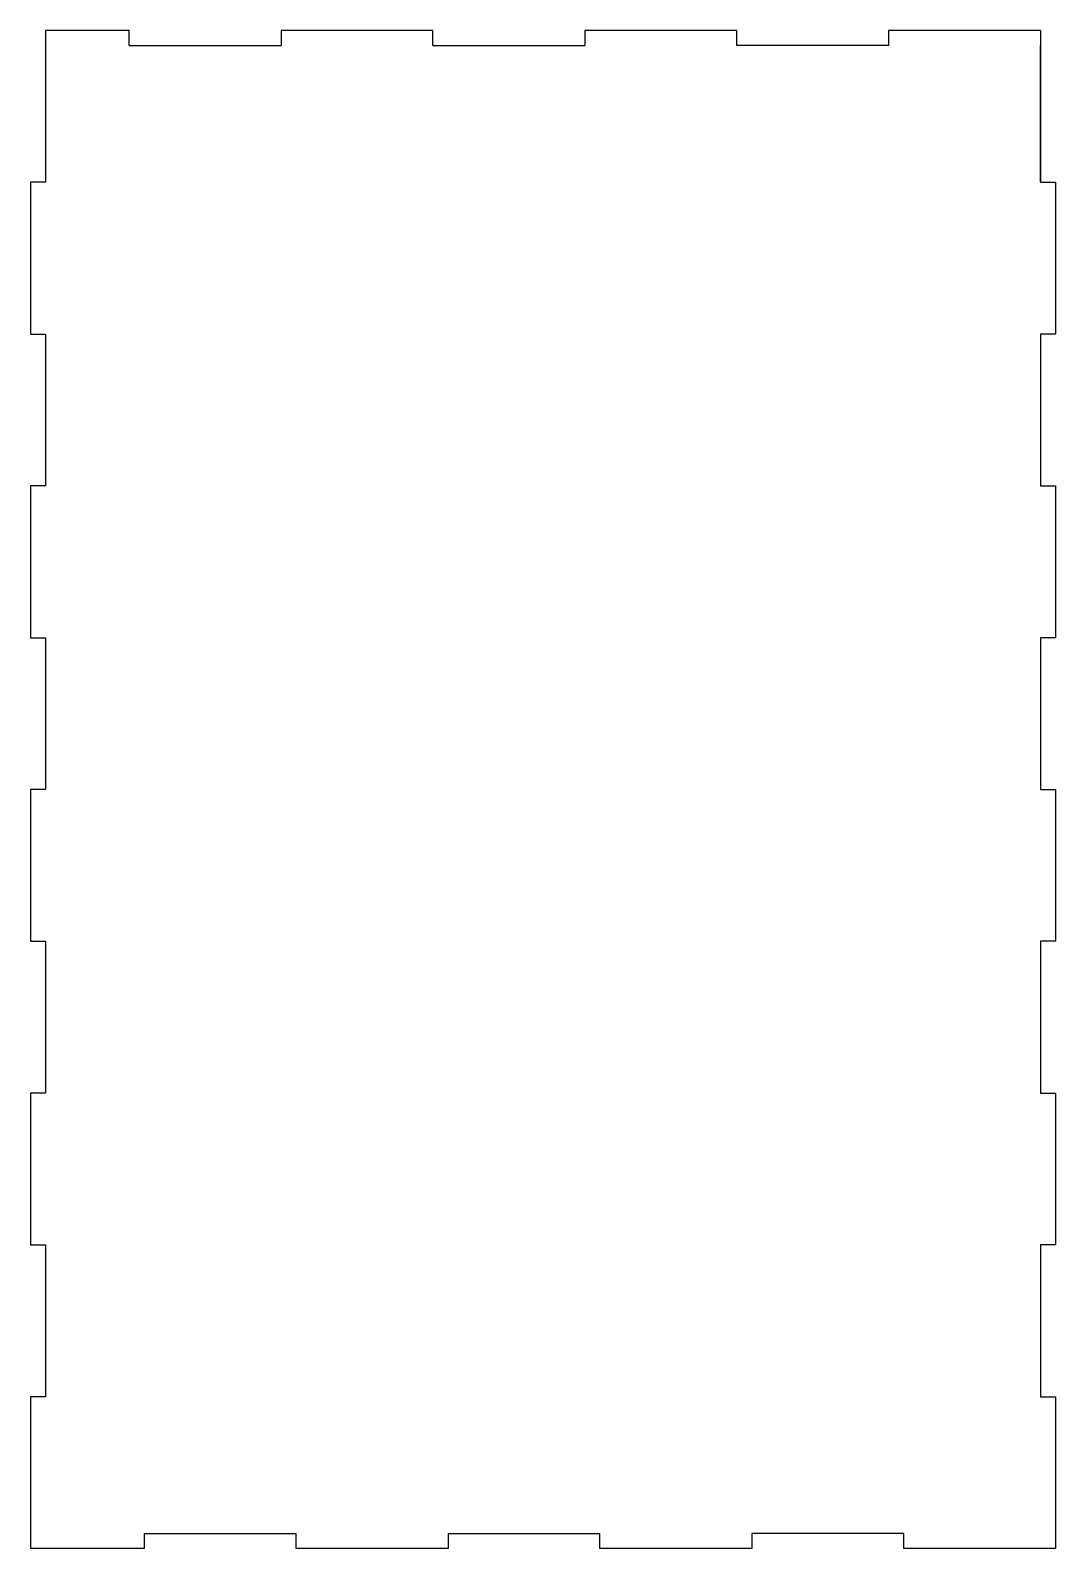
# Model space of a CAD drawing. Header units: millimetres. Extents: x 2149 to 2284, y 3052 to 3252.
import ezdxf

# ---------------------------------------------------------------- set-up
doc = ezdxf.new("R2010")
doc.units = ezdxf.units.MM

msp = doc.modelspace()

# ---------------------------------------------------------------- linework, layer by layer
for p, q in [((2162.09, 3251.81), (2151.09, 3251.81)), ((2151.09, 3251.81), (2151.09, 3231.81)), ((2162.09, 3249.81), (2162.09, 3251.81)), ((2202.09, 3251.81), (2182.09, 3251.81)), ((2182.09, 3251.81), (2182.09, 3249.81)), ((2202.09, 3249.81), (2202.09, 3251.81)), ((2242.09, 3251.81), (2222.09, 3251.81)), ((2222.09, 3251.81), (2222.09, 3249.81)), ((2242.09, 3249.81), (2242.09, 3251.81)), ((2282.09, 3251.81), (2262.09, 3251.81)), ((2262.09, 3251.81), (2262.09, 3249.81)), ((2282.09, 3251.81), (2282.09, 3231.81)), ((2262.09, 3249.81), (2242.09, 3249.81)), ((2282.09, 3231.81), (2282.09, 3249.81)), ((2151.09, 3231.81), (2149.09, 3231.81)), ((2149.09, 3231.81), (2149.09, 3211.81)), ((2282.09, 3231.81), (2284.09, 3231.81)), ((2284.09, 3231.81), (2284.09, 3211.81)), ((2149.09, 3211.81), (2151.09, 3211.81)), ((2151.09, 3211.81), (2151.09, 3191.81)), ((2284.09, 3211.81), (2282.09, 3211.81)), ((2282.09, 3211.81), (2282.09, 3191.81)), ((2151.09, 3191.81), (2149.09, 3191.81)), ((2149.09, 3191.81), (2149.09, 3171.81)), ((2282.09, 3191.81), (2284.09, 3191.81)), ((2284.09, 3191.81), (2284.09, 3171.81)), ((2149.09, 3171.81), (2151.09, 3171.81)), ((2151.09, 3171.81), (2151.09, 3151.81)), ((2284.09, 3171.81), (2282.09, 3171.81)), ((2282.09, 3171.81), (2282.09, 3151.81)), ((2151.09, 3151.81), (2149.09, 3151.81)), ((2149.09, 3151.81), (2149.09, 3131.81)), ((2282.09, 3151.81), (2284.09, 3151.81)), ((2284.09, 3151.81), (2284.09, 3131.81)), ((2149.09, 3131.81), (2151.09, 3131.81)), ((2151.09, 3131.81), (2151.09, 3111.81)), ((2284.09, 3131.81), (2282.09, 3131.81)), ((2282.09, 3131.81), (2282.09, 3111.81)), ((2151.09, 3111.81), (2149.09, 3111.81)), ((2149.09, 3111.81), (2149.09, 3091.81)), ((2282.09, 3111.81), (2284.09, 3111.81)), ((2284.09, 3111.81), (2284.09, 3091.81)), ((2149.09, 3091.81), (2151.09, 3091.81)), ((2151.09, 3091.81), (2151.09, 3071.81)), ((2284.09, 3091.81), (2282.09, 3091.81)), ((2282.09, 3091.81), (2282.09, 3071.81)), ((2151.09, 3071.81), (2149.09, 3071.81)), ((2149.09, 3071.81), (2149.09, 3051.81)), ((2282.09, 3071.81), (2284.09, 3071.81)), ((2284.09, 3071.81), (2284.09, 3051.81)), ((2164.09, 3053.81), (2164.09, 3051.81)), ((2184.09, 3051.81), (2184.09, 3053.81)), ((2204.09, 3053.81), (2204.09, 3051.81)), ((2224.09, 3051.81), (2224.09, 3053.81)), ((2244.09, 3053.81), (2244.09, 3051.81)), ((2264.09, 3053.81), (2244.09, 3053.81)), ((2264.09, 3051.81), (2264.09, 3053.81)), ((2164.09, 3051.81), (2149.09, 3051.81)), ((2204.09, 3051.81), (2184.09, 3051.81)), ((2244.09, 3051.81), (2224.09, 3051.81)), ((2284.09, 3051.81), (2264.09, 3051.81))]:
    msp.add_line(p, q)
for points in [[(2162.09, 3249.81), (2182.09, 3249.81)], [(2202.09, 3249.81), (2222.09, 3249.81)], [(2164.09, 3053.81), (2184.09, 3053.81)], [(2204.09, 3053.81), (2224.09, 3053.81)]]:
    msp.add_lwpolyline(points)

doc.saveas('drawing.dxf')
